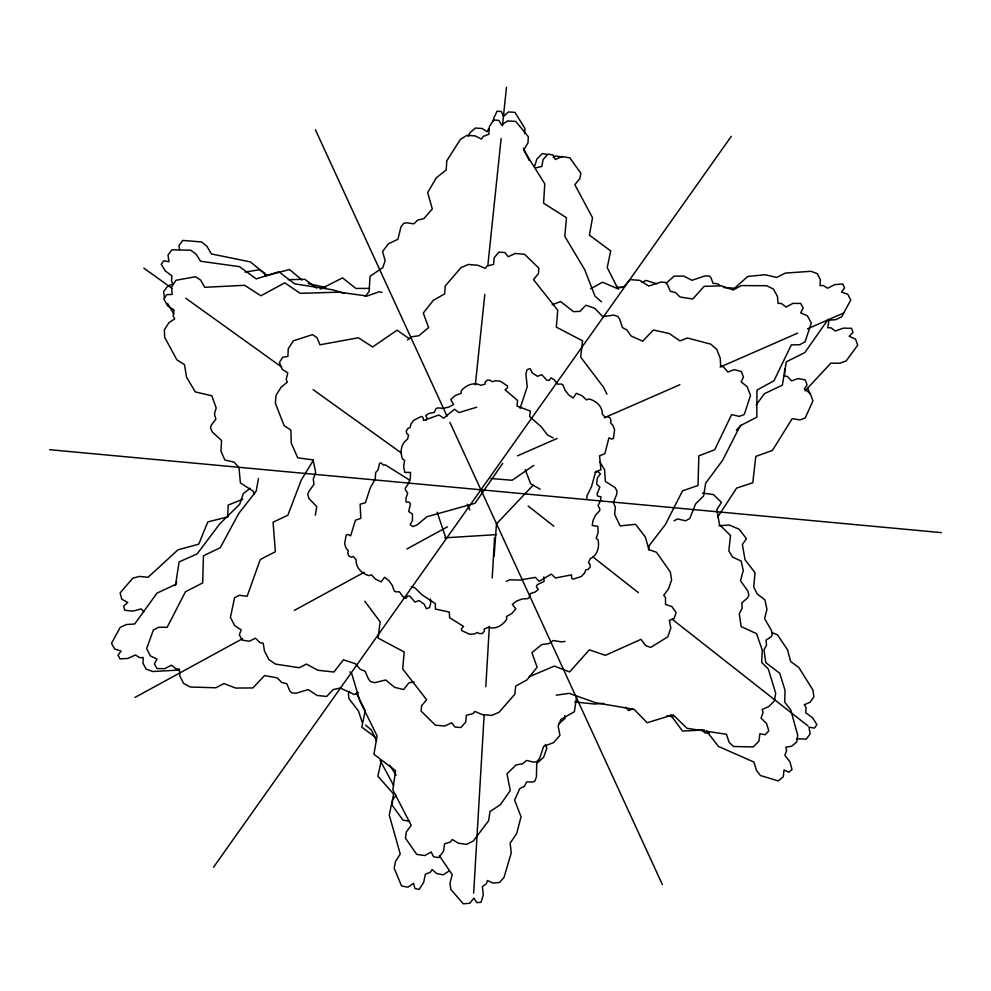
<?xml version="1.0" encoding="UTF-8"?>
<svg xmlns="http://www.w3.org/2000/svg" width="991" height="991" viewBox="0 0 991 991"><rect width="100%" height="100%" fill="white"/><g stroke="black" fill="none" stroke-linecap="round" stroke-linejoin="round"><path stroke-width="1.49" d="M586.895 498.374L586.92 495.847L591.478 486.779L595.702 471.605L600.905 469.87L599.567 455.786L604.857 453.729L608.932 437.861L611.757 439.137L613.429 438.48L614.593 429.722L612.909 425.387L610.481 422.723L611.075 420.642L609.973 417.806L607.322 416.542L605.241 417.36L602.33 414.151C602.404 406.186 596.198 400.86 588.914 398.915L586.412 399.893L582.175 395.793L576.366 393.291L573.157 398.035L568.723 394.913L565.167 390.429L562.962 384.929L561.463 384.05L557.586 384.174L554.242 379.764L550.934 377.806L549.163 380.433L546.859 380.21L541.718 374.685L537.531 376.32L532.254 372.864L530.024 368.541L526.952 369.73L525.899 374.189L527.237 386.812L520.077 408.366M784.686 368.962L784.55 375.923L787.461 376.493L791.524 380.903L798.077 378.537L805.249 379.925L807.083 384.917L804.308 389.104L810.143 393.241L812.942 400.872L805.188 418.029L799.935 419.911L792.255 418.586L772.423 450.422L755.811 456.405L752.801 482.753L736.623 488.08L717.521 517.376M227.645 516.844L228.227 505.076L242.721 499.266M473.661 893.139L484.153 714.784M485.813 686.689L489.368 626.262M492.205 578.013L494.571 537.828M493.481 121.063L493.654 118.35L497.086 111.24L501.347 111.512L503.478 116.381L508.47 111.958L514.998 112.367L524.908 128.458L524.598 133.661M494.125 556.211L496.479 523.867L533.096 485.243M475.346 384.793L484.81 294.389M487.894 264.907L501.124 138.492M502.462 125.671L506.488 87.208M576.601 696.549L574.408 711.687L560.943 719.404L558.131 726.106L559.965 735.334L553.585 742.581L543.65 746.384L539.661 758.412L536.763 761.707L533.852 762.141L526.481 760.481L522.53 763.863L516.212 764.829L506.946 773.847L510.291 790.496L500.43 804.618L489.975 811.592L488.662 820.672L473.314 840.987L466.575 844.394L458.35 843.205L452.305 839.526L450.41 842.053L444.587 843.75L443.485 851.319L438.815 857.574L433.55 856.819L431.209 851.987L424.767 855.543L416.728 854.378L405.43 838.113L406.298 832.056L411.178 825.28L392.82 789.815L395.595 770.651L373.929 754.312L377.075 735.904L359.882 700.996L351.793 673.868L349.786 671.811M648.585 549.894L649.316 545.397L665.395 524.561L682.526 490.855L697.998 485.479L698.853 455.86L714.684 449.765L731.618 414.597L739.261 416.406L744.266 414.486L750.521 395.421L747.164 386.713L741.107 381.82L743.498 377.187L741.293 371.489L734.145 369.643L727.902 372.059L723.554 366.918L720.668 366.175L720.246 358.321L716.815 349.414L710.708 344.137L687.407 337.993L679.913 340.879L669.185 333.496L653.403 330.04L642.663 341.189L631.032 335.961L626.993 329.991L622.373 327.55L619.747 319.288L617.889 316.525L613.887 315.113L602.763 316.649L594.699 308.312L585.904 305.203L579.946 311.372L573.442 311.632L560.572 301.524L552.235 304.745M315.274 515.196L316.748 506.612L308.957 498.535L307.743 494.472L308.87 491.35L314.011 484.364L313.255 479.186L315.695 472.397L313.069 459.923L297.734 457.817L291.23 443.027L290.871 430.007L284.12 425.659L275.362 403.201L276.031 395.174L281.196 387.147L287.303 382.179L286.201 379.404L287.786 372.864L282.162 369.234L279.437 362.372L282.745 357.243L287.898 356.45L288.282 348.671L293.348 340.83L312.425 334.648L316.934 337.559L319.982 344.794L358.37 337.77L372.628 346.961L397.057 330.201L409.283 338.687M258.515 478.442L256.173 491.177L238.757 513.474L220.262 547.701L203.428 555.815L202.672 582.931L185.441 591.776L167.157 627.291L158.808 627.229L153.37 630.028L146.656 648.671L150.372 655.893L156.999 659.089L154.423 663.797L156.851 668.516L164.655 668.702L171.455 665.209L176.212 668.987L179.371 669.061L179.879 676.122L183.669 683.505L190.346 687.023L215.803 687.779L223.954 683.579L235.697 688.064L252.928 687.927L264.572 675.552L277.282 677.881L281.717 682.477L286.783 683.728L289.682 690.702L291.738 692.82L296.098 693.279L308.213 689.563L317.07 695.459L326.671 696.462L333.125 689.612L340.223 688.027L354.32 694.542L358.395 692.449M381.114 761.732L377.831 776.176L393.638 794.051L389.252 815.11L400.253 854.007L395.533 861.452L394.158 868.104L401.541 885.942L407.945 887.193L413.581 883.278L414.944 888.568L419.131 889.385L423.628 882.498L425.362 874.198L430.292 872.315L432.101 869.528L436.61 873.554L443.163 874.83L449.022 871.077M534.83 165.844L536.862 159.056L542.263 153.593L547.342 154.485M175.345 585.607L176.77 581.828M488.563 128.88L487.163 131.766L482.121 128.483L475.457 128.062L470.217 132.373L468.223 136.448M349.612 691.322L348.386 693.638L348.931 698.655L358.457 710.968L362.21 722.228M313.49 460.097L301.326 479.879L287.873 515.221L273.07 522.207L275.374 551.752L260.274 559.494L247.168 596.26L239.376 595.269L234.607 597.722L230.42 617.331L234.681 625.643L241.222 629.867L239.339 634.723L242.126 640.149L249.435 641.227L255.393 638.167L260.249 642.812L263.21 643.246L264.461 651.013L268.821 659.51L275.448 664.094L299.27 667.736L306.417 664.069L317.876 670.263L333.93 672.022L343.419 659.808L355.546 663.759L360.191 669.272L365.06 671.204L368.541 679.145L370.684 681.684L374.809 682.675L385.697 679.962L394.616 687.382L403.684 689.55L408.949 682.787L414.102 682.031M426.031 420.295L427.245 418.326L425.659 415.588L428.868 413.47L434.306 412.405L435.879 408.862L437.341 407.908L443.25 408.329L448.836 407.103L453.581 404.477L450.732 399.522L455.526 395.397L461.063 393.39L461.286 390.714C466.228 385.016 473.735 381.77 480.87 385.338L485.02 384.124L485.206 381.894L487.498 380.061L490.533 380.321L492.143 381.77L495.599 380.755L500.232 381.139L507.603 386.032L507.442 387.815L505.063 389.797L517.537 400.414L517.067 406.087L530.321 411.054L529.59 416.493L541.371 426.935L547.528 435.012L553.189 437.824M502.771 463.367L474.986 503.304L426.861 516.745L417.149 524.92L412.851 526.531L410.15 524.648L412.504 520.386L412.405 514.081L408.713 511.517L410.41 504.171L409.32 502.14L406.149 502.127L405.926 498.287L407.71 493.06L405.43 489.926L405.331 488.179L408.664 483.274L410.385 477.811L410.497 472.397L404.774 472.385L403.597 466.179L404.625 460.369L402.42 458.833C399.955 451.723 400.897 443.596 407.549 439.199L408.577 434.999L406.744 433.724L406.31 430.812L408.044 428.323L410.101 427.641L410.943 424.148L413.606 420.32L421.522 416.393L422.996 417.422L423.516 420.469L438.951 414.981L443.621 418.214L454.547 409.221L458.895 412.578L476.708 407.227M213.536 867.224L731.321 136.3M756.195 404.923L764.383 393.712L782.357 385.152L786.321 361.802L804.791 352.585L827.46 320.366L835.909 319.622L841.743 316.711L850.724 300.075L847.813 294.228L841.483 292.11L844.642 287.836L842.746 284.008L834.868 284.59L827.572 288.232L823.199 285.445L820.003 285.681L820.325 279.673L817.352 273.689L811.01 271.299L785.343 273.07L776.597 277.443L765.238 274.718L747.796 276.464L734.554 288.195L723.356 287.489M365.196 296.346L369.086 291.577L370.052 276.316L382.86 267.545L385.127 260.633L382.551 251.578L388.323 243.848L397.924 239.265L400.946 226.951L403.572 223.433L406.434 222.764L413.916 223.842L417.583 220.138L423.801 218.677L432.311 208.952L427.654 192.613L436.35 177.748L446.21 169.956L446.792 160.79L460.456 139.322L466.897 135.383L475.197 135.916L481.515 139.087L483.199 136.424L488.873 134.256L489.356 126.625L493.518 120.022L498.82 120.357L501.545 124.977L507.677 120.914L515.778 121.435L528.352 136.746L527.968 142.853L523.644 149.988L544.79 183.868L543.563 203.205L566.468 217.747L564.808 236.354L584.752 269.763L594.984 296.148L601.475 301.834M396.214 795.377L392.894 799.365L391.916 804.865L402.941 820.127L409.617 821.266M805.076 390.888L830.842 363.164L839.711 363.251L846.165 360.922L857.711 345.178L855.468 339.046L849.163 336.308L853.016 332.344L851.542 328.331L843.279 328.132L835.227 331.056L831.04 327.835L827.696 327.748L828.823 321.778L827.906 319.275M736.313 430.317L741.64 424.842M666.819 282.633L674.165 276.142L683.765 276.08L692.028 280.304L704.725 275.969L709.085 275.944L710.906 277.567L713.037 283.277L718.004 283.884L719.986 285.643M558.912 723.764L565.068 718.351L564.845 715.552M250.265 488.216L243.377 493.493L239.723 504.208L219.606 524.053L197.197 553.87L179.086 561.922L175.63 584.417L157.024 593.114L134.726 623.958L126.142 624.59L120.258 627.328L111.525 643.295L114.622 648.969L121.125 651.075L118.016 655.175L120.047 658.891L128.062 658.42L135.408 654.989L139.942 657.727L143.187 657.529L143.001 663.326L146.185 669.136L152.713 671.514L178.826 670.089M407.474 339.876L411.699 336.779L418.834 335.751L428.608 327.575L423.281 313.045L433.278 300.36L444.6 293.931L445.281 285.928L460.988 267.657L468.396 264.461L477.91 265.266L485.156 268.326L487.089 266.046L493.605 264.386L494.175 257.71L498.956 252.086L505.038 252.594L508.16 256.768L515.209 253.461L524.512 254.241L538.918 268.189L538.472 273.528L533.505 279.623L557.735 310.22L556.31 327.129L582.572 340.83L580.652 357.082L603.507 387.221L606.95 394.158M533.728 465.398L512.099 480.263L490.879 478.48M135.011 697.404L242.584 638.675M294.364 610.394L364.242 572.241M406.83 549.002L447.412 526.84M590.512 288.802L602.602 282.224L616.848 288.381L623.896 286.622L630.189 279.623L639.814 280.379L648.808 286.065L660.824 282.063L665.196 282.41L667.302 284.467L670.374 291.366L675.466 292.506L680.012 296.99L692.783 299.009L704.118 286.362L721.337 285.792L733.179 289.979L741.243 285.594L766.7 285.718L773.463 289.075L777.427 296.371L778.108 303.419L781.267 303.419L786.123 307.074L792.837 303.407L800.641 303.407L803.181 308.077L800.728 312.834L807.43 315.869L811.319 323.004L805.064 341.796L799.687 344.732L791.338 344.88L773.934 380.829L756.926 390.082L756.827 417.211L740.203 425.734L722.55 460.406L705.679 483.125L703.647 495.921L695.657 503.824L689.748 518.553L685.599 520.808L677.534 518.925L674.041 520.82M320.217 289.186L342.564 277.876L355.905 288.455L369.593 288.393M641.982 282.398L645.959 280.416L656.76 283.81M506.252 581.407L509.684 579.797L519.841 580.045L535.363 577.369L539.154 581.333L551.306 574.086L555.443 577.988L571.522 574.879L571.584 577.976L572.885 579.215L581.296 576.514L584.504 573.145L585.867 569.813L587.997 569.453L590.091 567.248L590.103 564.313L588.468 562.764L590.116 558.775C597.362 555.418 599.518 547.54 598.155 540.132L596.198 538.274L598.093 532.7L597.858 526.37L592.209 525.503L593.126 520.164L595.653 515.035L599.679 510.687L599.84 508.94L598.068 505.497L600.62 500.591L600.98 496.764L597.846 496.28L597.065 494.1L599.852 487.089L596.594 484.017L597.449 477.761L600.41 473.896L598.019 471.629L595.034 472.261M517.488 455.823L557.103 438.468M604.287 417.806L679.863 384.719M720.098 367.104L797.668 333.137M807.492 328.839L843.527 313.057M553.127 157.16L555.84 155.971L562.318 157.111M529.256 676.742L554.316 666.101L569.614 671.948L589.323 649.823L605.365 655.348L640.966 639.344L645.661 645.661L650.715 647.396L667.773 636.841L670.82 628.009L669.334 620.366L674.14 618.359L676.122 612.587L671.836 606.579L665.506 604.399L665.494 597.672L663.759 595.232L668.491 588.951L671.601 579.933L670.325 571.98L656.451 552.26L648.857 549.646L645.389 537.097L635.541 524.301L620.155 525.911L614.618 514.428L615.361 507.256L613.404 502.4L616.712 494.398L617.059 491.09L614.915 487.436L605.414 481.453L604.597 469.87L599.877 461.831M632.592 709.036L628.48 710.522L625.655 707.227M227.893 516.868L207.788 521.91L198.757 544.17L178.008 549.794L148.08 577.27L139.347 576.428L132.794 578.199L120.109 592.903L121.794 599.208L127.777 602.478L123.652 606.108L124.767 610.221L132.881 611.137L141.069 608.92L143.955 611.583M536.007 167.776L541.854 166.463L543.093 159.601L547.874 154.088L553.114 154.992L555.356 159.489L561.86 156.504L569.862 157.891L580.837 173.19L579.846 178.677L574.854 184.66L592.519 217.76L589.397 235.14L610.704 250.909L607.223 267.582L618.235 289.285M245.087 272.054L259.692 269.725L264.163 273.07L265.712 276.65M556.248 695.199L569.069 693.341L595.764 702.743L634.104 709.358L647.16 722.724L673.1 714.796L686.986 728.298L726.465 734.294L729.079 742.234L733.464 746.496L753.271 746.917L758.933 741.095L759.849 733.798L765.126 734.727L768.83 730.924L766.526 723.467L761.038 718.128L763.095 712.418L762.166 709.395L768.694 706.67L774.479 700.724L775.693 693.266L768.285 668.913L761.707 662.508L762.215 649.96L756.579 633.683L741.144 626.585L739.298 613.788L742.234 608.115L741.813 602.924L747.499 597.945L748.849 595.331L747.883 591.045L740.5 580.751L743.275 570.482L741.157 561.055L732.609 557.115L728.831 550.897L730.516 535.474L719.553 524.809L716.815 509.647L721.46 502.375L713.433 494.559L702.495 493.084M565.031 641.437L561.736 641.883L553.164 640.558L548.915 643.605L541.767 644.571L531.919 652.673L537.122 667.24L527.014 679.838L515.642 686.168L514.886 694.171L499.018 712.306L491.586 715.428L482.084 714.536L474.862 711.427L472.905 713.681L466.377 715.291L465.758 721.956L460.926 727.543L454.844 726.973L451.76 722.786L444.686 726.031L435.383 725.164L421.101 711.08L421.596 705.753L426.613 699.708L402.656 668.9L404.229 652.004L378.079 638.068L380.135 621.828L364.787 601.203M603.655 703.375L594.563 704.031L574.644 701.962M718.958 525.713L729.265 525.044L739.125 529.194L746.446 538.708L742.37 544.505L745.021 559.717L755.018 572.687L753.717 587.031L757.186 593.943L764.928 599.865L766.947 609.415L764.594 618.557L771.37 630.276L772.299 634.624L771.109 636.792L766.068 640.124L766.514 645.203L763.95 649.898L765.77 662.62L779.756 673.298L785.033 690.306L784.748 702.198L790.744 709.99L797.718 735.173L796.739 742.011L791.598 746.248L785.764 747.214L786.643 750.348L784.872 755.303L789.877 761.794L792.044 769.512L788.762 772.224L784.005 769.995L783.274 776.758L778.257 780.908L760.431 775.519L756.443 770.329L753.978 762.079L718.388 746.396L706.633 731.147M444.885 537.84L496.479 534.62M704.279 730.033L682.489 731.024L670.573 714.945M288.27 279.685L304.77 279.276L316.55 288.096M709.246 732.931L704.824 732.919L701.975 729.76M616.216 287.217L622.286 287.415M796.578 738.741L806.278 739.113L810.155 733.848L808.978 727.146L814.391 728.1L816.918 724.669L812.558 717.744L805.72 712.727L806.104 707.5L804.333 704.7L809.92 702.309L813.884 696.933L812.954 690.083L798.845 667.5L790.632 661.48L787.572 649.923L777.489 634.822L771.816 632.543M49.55 449.679L941.45 532.638M666.893 715.911L672.988 716.84M308.362 283.612L325.915 287.526M382.018 292.494L379.318 291.688L367.128 296.049L339.108 292.159L300.211 293.336L284.751 282.844L260.906 295.776L244.616 285.309L204.728 287.303L200.591 280.057L195.438 276.749L175.952 280.28L171.554 287.117L172.124 294.451L166.761 294.587L163.887 299.059L167.64 305.909L174.069 310.034L173.19 316.055L174.713 318.817L168.866 322.793L164.37 329.78L164.679 337.324L176.794 359.721L184.512 364.676L186.519 377.075L195.277 391.903L211.826 395.781L216.187 407.945L214.44 414.089L215.889 419.106L211.306 425.114L210.501 427.939L212.297 431.952L221.588 440.574L220.931 451.19L224.87 459.997L234.037 462.153L238.967 467.492L240.404 482.939L253.275 491.214L254.414 494.075M344.385 293.398L332.703 289.818L294.612 283.822L278.793 271.745L256.211 278.892L239.562 266.678L200.554 261.24L196.032 254.068L190.768 250.215L171.877 249.831L167.999 255.083L169.015 261.686L163.763 260.831L161.223 264.275L165.348 271.014L171.914 275.832L171.443 280.998L173.103 283.723L167.615 286.188L163.651 291.565L164.432 298.303M411.315 586.709L414.932 587.874L422.191 594.972L435.371 603.593L435.445 609.081L449.282 612.054L449.641 617.727L463.54 626.411L461.472 628.715L461.583 630.511L469.573 634.265L474.218 633.98L477.489 632.469L479.297 633.658L482.332 633.472L484.339 631.329L484.203 629.087L488.129 627.291C495.711 629.768 502.66 625.47 506.711 619.115L506.537 616.427L511.728 613.627L515.865 608.846L512.322 604.361L516.633 601.079L521.984 599.047L527.893 598.601L529.194 597.437L530.235 593.708L535.45 591.862L538.324 589.298L536.354 586.821L537.271 584.69L544.084 581.457L543.799 576.973M540.12 489.17L530.718 483.843L525.218 469.672M409.952 480.35L385.103 464.754L383.641 465.25L380.903 462.834L379.59 463.28L378.042 469.92L375.601 472.62L375.279 478.938L370.3 487.795L365.394 502.759L360.117 504.246L360.823 518.38L355.435 520.201L350.641 535.858L347.878 534.459L346.181 535.029L344.62 543.737L346.094 548.147L348.398 550.909L347.717 552.966L348.683 555.852L351.272 557.227L353.403 556.508L356.153 559.841C355.719 567.806 361.678 573.405 368.863 575.672L371.414 574.817L375.453 579.103L381.151 581.866L384.558 577.27L388.856 580.59L392.201 585.235L394.158 590.822L395.62 591.788L399.497 591.825L402.631 596.384L405.839 598.49L407.735 595.95L410.026 596.285L414.919 602.033L419.168 600.596L424.284 604.275L426.316 608.709L429.437 607.656L430.701 603.259L430.441 599.022M143.844 268.152L172.05 288.393M185.738 298.217L281.58 367.004M313.082 389.612L401.528 453.098M374.883 736.833L361.826 727.221L365.258 710.535L356.265 692.944M528.141 505.992L553.845 526.196M592.928 556.917L638.291 592.581M672.294 619.301L807.975 725.945M365.642 725.115L371.352 729.933L376.617 741.082M302.032 280.081L289.558 269.515L267.099 275.548L250.401 261.921L211.455 253.944L206.896 246.264L201.619 241.965L182.765 240.417L178.937 245.619L179.569 249.744M439.323 855.691L452.243 874.681L450.025 882.82L450.744 889.311L463.243 903.792L469.746 903.247L473.921 898.131L476.844 902.64L481.093 902.281L483.274 894.737L482.382 886.623L486.519 883.576L487.399 880.516L492.923 883.031L499.575 882.473L504.01 877.444L511.232 852.917L510.154 843.168L516.645 833.617L521.043 816.745L514.614 800.121L519.718 788.7L524.388 786.309L526.679 781.911L532.774 782.035L534.929 780.933L536.416 776.87L536.738 763.466L543.563 757.335L546.834 748.378L545.31 744.427M389.612 765.188L396.177 775.222M167.566 303.481L173.821 313.837M380.11 760.32L393.613 785.442M523.483 148.154L529.219 160.517M315.423 129.796L447.077 416.208M449.914 422.377L662.372 884.604M467.269 504.233L469.771 509.894M807.591 387.766L809.845 393.947M437.18 512.223L445.888 538.163"/></g></svg>
